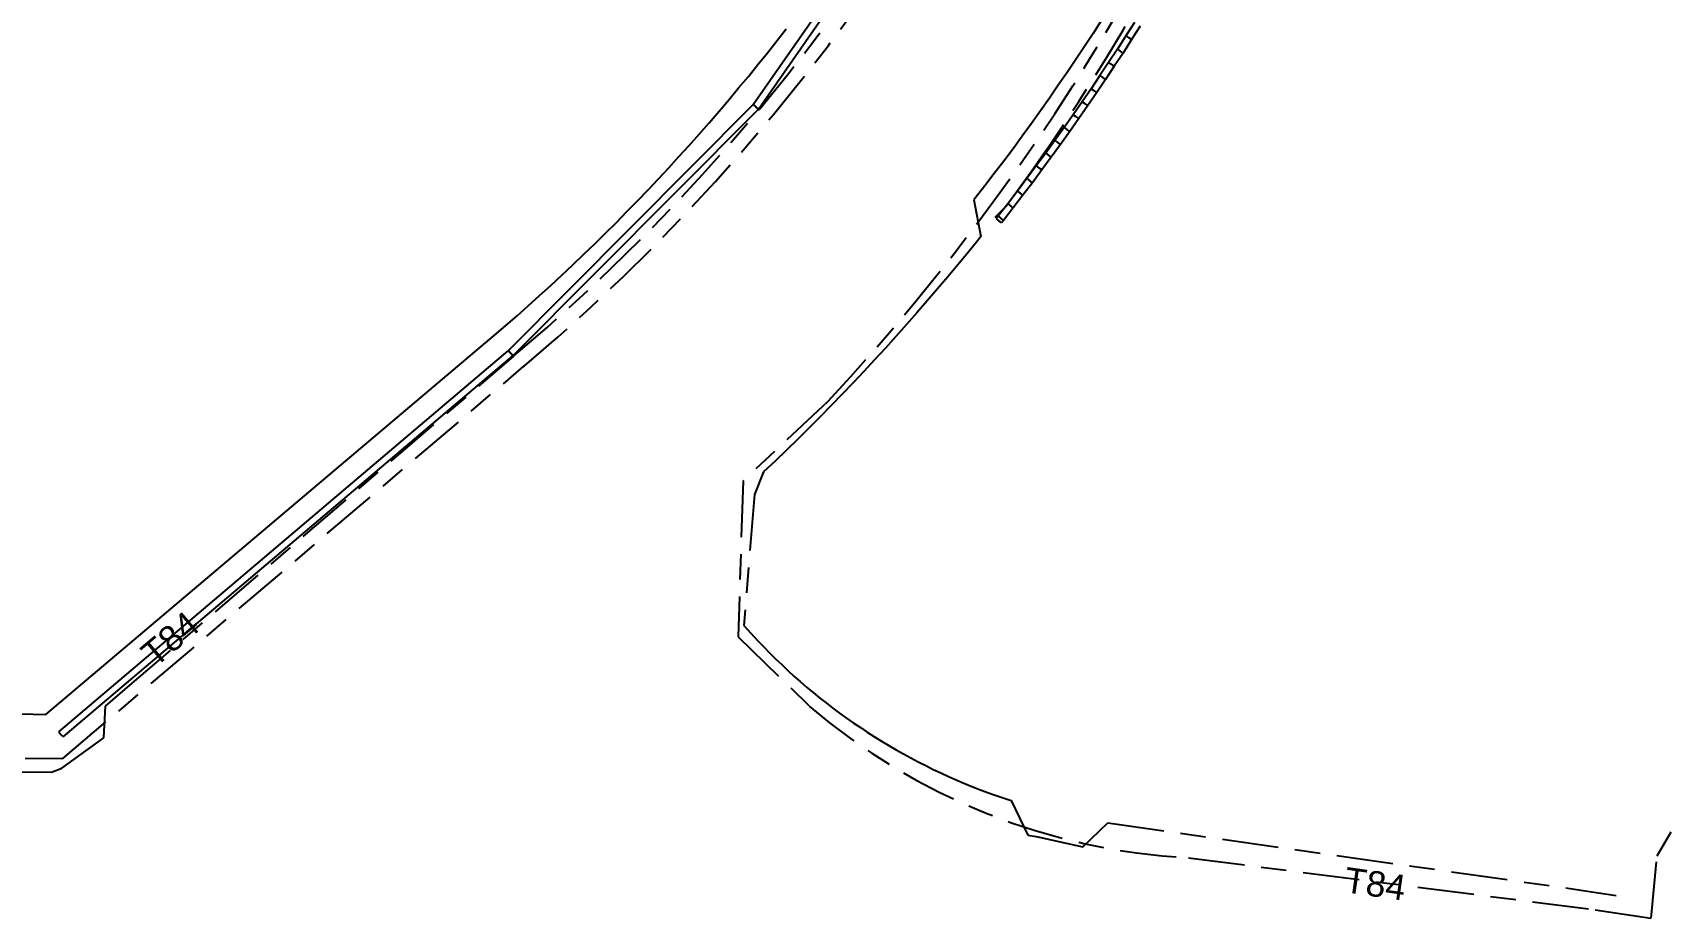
# Model space of a CAD drawing. Header units: metres. Extents: x 303290 to 305422, y 6242588 to 6244350.
# Drawn here: x 304555.6 to 304671.8, y 6242796.2 to 6242859 of the extents above; entities that cross this region are included whole.
import ezdxf

# ---------------------------------------------------------------- set-up
doc = ezdxf.new("R2010")
doc.units = ezdxf.units.M
doc.linetypes.add('Cable Exist UG', pattern=[8.2, 4, -1.2, 1.8, -1.2])
for name, color, linetype in [('Cadastre Land Parcels_SP_EXT', 9, 'Continuous'), ('Duct_SP_EXT', 7, 'Continuous'), ('Mains_HV_EXT', 7, 'Continuous'), ('Mains_LV_EXT', 7, 'Continuous'), ('Mains_LV_SL_EXT', 7, 'Continuous')]:
    doc.layers.add(name, color=color, linetype=linetype)
doc.styles.get("Standard").update_dxf_attribs({"font": 'arial.ttf'})

msp = doc.modelspace()

# ---------------------------------------------------------------- linework, layer by layer
at = {"layer": 'Cadastre Land Parcels_SP_EXT', "linetype": 'Continuous'}
msp.add_lwpolyline([(304547.61, 6242810.88), (304556.55, 6242810.65), (304588.32, 6242837.49), (304588.32, 6242837.49), (304589.14, 6242838.19), (304589.95, 6242838.9), (304590.75, 6242839.61), (304591.55, 6242840.33), (304592.34, 6242841.05), (304593.13, 6242841.78), (304593.91, 6242842.51), (304594.69, 6242843.26), (304595.46, 6242844), (304596.23, 6242844.75), (304596.99, 6242845.51), (304597.74, 6242846.28), (304598.49, 6242847.04), (304599.24, 6242847.82), (304599.97, 6242848.6), (304600.71, 6242849.39), (304601.43, 6242850.18), (304602.15, 6242850.97), (304602.87, 6242851.78), (304603.57, 6242852.58), (304604.28, 6242853.39), (304604.97, 6242854.21), (304605.66, 6242855.04), (304606.35, 6242855.86), (304607.02, 6242856.7), (304607.7, 6242857.54), (304608.36, 6242858.38), (304609.02, 6242859.23)], dxfattribs=at)
at = {"layer": 'Duct_SP_EXT'}
for p, q in [((304606.69, 6242853.86), (304620.74, 6242874.05)), ((304607.06, 6242853.55), (304621.14, 6242873.78)), ((304633.11, 6242858.73), (304632.51, 6242857.78)), ((304633.71, 6242859.67), (304633.11, 6242858.73)), ((304633.11, 6242858.73), (304633.32, 6242858.6)), ((304634.12, 6242859.41), (304633.52, 6242858.47)), ((304632.51, 6242857.78), (304631.89, 6242856.85)), ((304632.91, 6242857.52), (304632.29, 6242856.58)), ((304632.51, 6242857.78), (304632.71, 6242857.65)), ((304632.91, 6242857.52), (304632.71, 6242857.65)), ((304633.52, 6242858.47), (304632.91, 6242857.52)), ((304633.52, 6242858.47), (304633.32, 6242858.6)), ((304631.89, 6242856.85), (304631.27, 6242855.92)), ((304632.29, 6242856.58), (304631.67, 6242855.65)), ((304631.89, 6242856.85), (304632.09, 6242856.72)), ((304632.29, 6242856.58), (304632.09, 6242856.72)), ((304631.27, 6242855.92), (304630.65, 6242854.99)), ((304631.67, 6242855.65), (304631.05, 6242854.72)), ((304631.27, 6242855.92), (304631.47, 6242855.78)), ((304631.67, 6242855.65), (304631.47, 6242855.78)), ((304630.02, 6242854.07), (304629.38, 6242853.15)), ((304630.65, 6242854.99), (304630.02, 6242854.07)), ((304630.02, 6242854.07), (304630.21, 6242853.93)), ((304631.05, 6242854.72), (304630.41, 6242853.79)), ((304630.65, 6242854.99), (304630.85, 6242854.86)), ((304631.05, 6242854.72), (304630.85, 6242854.86)), ((304589.35, 6242836.44), (304606.69, 6242853.86)), ((304589.68, 6242836.09), (304607.06, 6242853.55)), ((304606.69, 6242853.86), (304606.88, 6242853.71)), ((304607.06, 6242853.55), (304606.88, 6242853.71)), ((304629.38, 6242853.15), (304628.73, 6242852.23)), ((304629.77, 6242852.87), (304629.13, 6242851.95)), ((304629.38, 6242853.15), (304629.57, 6242853.01)), ((304629.77, 6242852.87), (304629.57, 6242853.01)), ((304630.41, 6242853.79), (304629.77, 6242852.87)), ((304630.41, 6242853.79), (304630.21, 6242853.93)), ((304628.73, 6242852.23), (304628.08, 6242851.32)), ((304629.13, 6242851.95), (304628.47, 6242851.04)), ((304628.73, 6242852.23), (304628.93, 6242852.09)), ((304629.13, 6242851.95), (304628.93, 6242852.09)), ((304628.08, 6242851.32), (304627.43, 6242850.42)), ((304628.47, 6242851.04), (304627.81, 6242850.14)), ((304628.08, 6242851.32), (304628.28, 6242851.18)), ((304628.47, 6242851.04), (304628.28, 6242851.18)), ((304626.76, 6242849.52), (304626.09, 6242848.62)), ((304627.43, 6242850.42), (304626.76, 6242849.52)), ((304626.76, 6242849.52), (304626.96, 6242849.37)), ((304627.15, 6242849.23), (304626.96, 6242849.37)), ((304627.81, 6242850.14), (304627.15, 6242849.23)), ((304627.43, 6242850.42), (304627.62, 6242850.28)), ((304627.81, 6242850.14), (304627.62, 6242850.28)), ((304626.09, 6242848.62), (304625.42, 6242847.73)), ((304626.48, 6242848.33), (304625.8, 6242847.44)), ((304626.09, 6242848.62), (304626.29, 6242848.48)), ((304626.48, 6242848.33), (304626.29, 6242848.48)), ((304627.15, 6242849.23), (304626.48, 6242848.33)), ((304625.42, 6242847.73), (304624.74, 6242846.84)), ((304625.8, 6242847.44), (304625.12, 6242846.55)), ((304625.42, 6242847.73), (304625.61, 6242847.58)), ((304625.8, 6242847.44), (304625.61, 6242847.58)), ((304624.05, 6242845.96), (304623.91, 6242845.78)), ((304624.74, 6242846.84), (304624.05, 6242845.96)), ((304624.05, 6242845.96), (304624.24, 6242845.81)), ((304625.12, 6242846.55), (304624.43, 6242845.66)), ((304624.74, 6242846.84), (304624.93, 6242846.69)), ((304625.12, 6242846.55), (304624.93, 6242846.69)), ((304623.91, 6242845.78), (304624.1, 6242845.63)), ((304624.29, 6242845.48), (304624.1, 6242845.63)), ((304624.43, 6242845.66), (304624.24, 6242845.81)), ((304624.43, 6242845.66), (304624.29, 6242845.48)), ((304557.46, 6242809.41), (304589.33, 6242836.42)), ((304557.77, 6242809.05), (304589.65, 6242836.06)), ((304589.33, 6242836.42), (304589.35, 6242836.44)), ((304589.33, 6242836.42), (304589.49, 6242836.24)), ((304589.35, 6242836.44), (304589.35, 6242836.44)), ((304589.35, 6242836.44), (304589.51, 6242836.26)), ((304589.35, 6242836.44), (304589.51, 6242836.26)), ((304589.65, 6242836.06), (304589.49, 6242836.24)), ((304589.67, 6242836.08), (304589.51, 6242836.26)), ((304589.68, 6242836.09), (304589.51, 6242836.26)), ((304589.65, 6242836.06), (304589.67, 6242836.08)), ((304589.67, 6242836.08), (304589.68, 6242836.09)), ((304557.46, 6242809.41), (304557.61, 6242809.23)), ((304557.77, 6242809.05), (304557.61, 6242809.23))]:
    msp.add_line(p, q, dxfattribs=at)
at = {"layer": 'Mains_HV_EXT', "linetype": 'Cable Exist UG'}
for points in [[(304546.88, 6242807.62), (304557.76, 6242807.52), (304590.44, 6242835.32), (304590.48, 6242835.35), (304590.48, 6242835.35, 0.088516), (304622.37, 6242873.78), (304622.37, 6242873.78), (304622.39, 6242873.83), (304626.59, 6242881.82), (304628.4, 6242885.61), (304630.23, 6242889.94), (304630.23, 6242889.94, 0.061545), (304640.4, 6242925.93), (304640.4, 6242925.93), (304663, 6242922.78), (304663.39, 6242924.69)], [(304663.41, 6242924.53), (304656.1, 6242925.95), (304656.1, 6242925.95), (304653.8, 6242915), (304653.8, 6242915, -0.080115), (304636.2, 6242867.06), (304636.2, 6242867.06), (304634.21, 6242863.31), (304634.21, 6242863.31, -0.060378), (304611.99, 6242832.83), (304611.99, 6242832.83), (304605.98, 6242827.2), (304605.62, 6242816.15), (304610.67, 6242811.24), (304610.67, 6242811.24, 0.165491), (304637.54, 6242800.49), (304637.54, 6242800.49), (304666.37, 6242796.81), (304670.35, 6242796.21), (304670.77, 6242800.62), (304671.77, 6242802.33)]]:
    msp.add_lwpolyline(points, format="xyb", dxfattribs=at)
at = {"layer": 'Mains_LV_EXT', "linetype": 'Cable Exist UG'}
msp.add_lwpolyline([(304546.43, 6242806.68), (304556.96, 6242806.56), (304557.69, 6242806.83), (304560.65, 6242809), (304560.78, 6242811.24), (304562.34, 6242812.58), (304562.34, 6242812.58), (304589.7, 6242836.02), (304589.73, 6242836.05), (304589.73, 6242836.05, 0.087897), (304621.27, 6242873.87), (304621.27, 6242873.87), (304621.28, 6242873.9), (304625.52, 6242881.89), (304625.81, 6242882.43)], format="xyb", dxfattribs=at)
msp.add_lwpolyline([(304631.38, 6242859.84), (304630.78, 6242858.91), (304630.17, 6242857.98), (304629.56, 6242857.06), (304628.95, 6242856.15), (304628.32, 6242855.24), (304627.69, 6242854.33), (304627.05, 6242853.42), (304626.41, 6242852.53), (304625.76, 6242851.63), (304625.11, 6242850.74), (304624.45, 6242849.86), (304623.78, 6242848.97), (304623.11, 6242848.1), (304622.43, 6242847.23), (304622.34, 6242847.12), (304622.84, 6242844.52), (304622.84, 6242844.52), (304622.61, 6242844.24), (304621.91, 6242843.37), (304621.2, 6242842.51), (304620.48, 6242841.65), (304619.76, 6242840.8), (304619.03, 6242839.95), (304618.3, 6242839.11), (304617.56, 6242838.27), (304616.81, 6242837.43), (304616.06, 6242836.6), (304615.3, 6242835.78), (304614.54, 6242834.96), (304613.77, 6242834.15), (304613, 6242833.34), (304612.22, 6242832.54), (304611.44, 6242831.74), (304610.65, 6242830.95), (304609.85, 6242830.16), (304609.05, 6242829.38), (304608.25, 6242828.6), (304607.43, 6242827.83), (304606.79, 6242826.24), (304606.79, 6242826.24), (304606.03, 6242816.94), (304607.02, 6242815.86), (304607.44, 6242815.43), (304607.85, 6242815.01), (304608.28, 6242814.59), (304608.71, 6242814.18), (304609.14, 6242813.77), (304609.58, 6242813.37), (304610.03, 6242812.97), (304610.48, 6242812.59), (304610.94, 6242812.21), (304611.4, 6242811.83), (304611.87, 6242811.46), (304612.34, 6242811.1), (304612.82, 6242810.74), (304613.3, 6242810.39), (304613.79, 6242810.05), (304614.29, 6242809.71), (304614.78, 6242809.39), (304615.28, 6242809.07), (304615.79, 6242808.75), (304616.3, 6242808.44), (304616.82, 6242808.14), (304617.34, 6242807.85), (304617.86, 6242807.57), (304618.38, 6242807.29), (304618.92, 6242807.02), (304619.45, 6242806.75), (304619.99, 6242806.5), (304620.53, 6242806.25), (304621.08, 6242806.01), (304621.62, 6242805.78), (304622.18, 6242805.55), (304622.73, 6242805.33), (304623.29, 6242805.12), (304623.85, 6242804.92), (304624.41, 6242804.73), (304624.98, 6242804.54), (304626.16, 6242802.1), (304626.16, 6242802.1), (304626.75, 6242802), (304630.06, 6242801.27), (304631.83, 6242802.96), (304665.36, 6242798.2), (304667.87, 6242797.81)], dxfattribs=at)
at = {"layer": 'Mains_LV_SL_EXT', "linetype": 'Cable Exist UG'}
msp.add_lwpolyline([(304623.85, 6242845.88), (304624.6, 6242846.64), (304626.43, 6242849.15), (304626.43, 6242849.15, 0.03023), (304636.44, 6242865.37), (304636.44, 6242865.37), (304636.46, 6242865.39), (304636.47, 6242865.41), (304636.47, 6242865.41, 0.055612), (304649.71, 6242895.64), (304649.71, 6242895.64), (304649.86, 6242896.03), (304651, 6242896.75)], format="xyb", dxfattribs=at)

# ---------------------------------------------------------------- texts
at = {"layer": 'Mains_LV_EXT'}
for rotation, p in [(40.2431, (304564.29, 6242813.92)), (351.89, (304648.51, 6242798.06))]:
    msp.add_text('T84', height=1.8, rotation=rotation, dxfattribs=at).set_placement(p)

doc.saveas('drawing.dxf')
